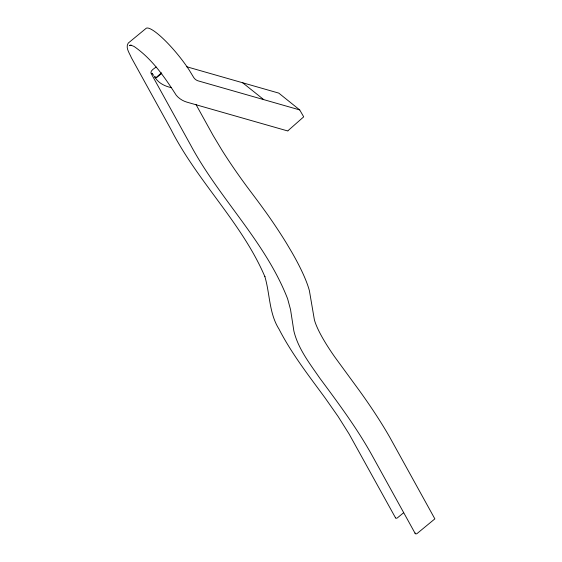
<?xml version="1.0" encoding="UTF-8"?>
<svg xmlns="http://www.w3.org/2000/svg" width="562" height="562" viewBox="0 0 562 562"><rect width="100%" height="100%" fill="white"/><g stroke="black" fill="none" stroke-linecap="round" stroke-linejoin="round"><path stroke-width="0.84" d="M161.463 72.835L156.854 76.903A1.391 0.948 -32.5 0 1 155.21 77.444A1.391 0.948 -32.5 0 1 154.852 76.249M161.765 73.306L157.058 77.247A1.391 0.871 -31 0 1 155.414 77.795A1.391 0.871 -31 0 1 155.119 76.685M156.187 67.033C153.812 68.845 148.649 71.367 151.902 74.886L190.658 145.108C219.335 198.646 265.348 241.576 287.618 298.794L290.54 309.606L293.856 330.927C298.036 348.531 309.557 363.291 319.623 377.931C338.303 403.13 357.144 428.385 372.353 455.887L415.206 533.507M403.671 512.699L397.615 517.686A1.391 0.934 -28.9 0 1 396.091 518.227A1.391 0.934 -28.9 0 1 395.472 517.307M130.019 45.241L129.358 45.62L130.763 45.297M152.674 73.418L151.803 73.278L153.686 75.308M131.087 45.171L130.721 45.093L134.065 46.456C152.035 58.848 164.687 77.184 176.278 95.301C179.018 98.575 182.776 100.928 186.858 102.136L287.407 130.869M186.507 66.695L278.78 93.109L299.701 109.92L303.698 116.84L288.728 130.033A1.391 0.941 -70.4 0 1 287.751 130.904M171.41 87.637C165.312 86.379 159.229 83.534 155.59 78.287M299.701 109.92L197.894 80.788A15.841 11.331 -51.4 0 1 193.665 77.423L188.916 69.611A40.134 7.959 50.6 0 0 145.79 28.613L128.227 43.105C125.136 47.735 129.71 53.432 131.368 57.696L171.094 129.653C197.564 181.744 241.815 222.742 264.892 276.666L264.793 276.349C270.048 293.814 268.931 313.139 279.005 329.093C291.657 353.723 308.77 375.662 325.075 397.91L338.127 416.526L349.093 433.969L395.522 517.848M242.601 82.726L263.747 99.622M196.012 104.539L213.11 135.442L221.92 150.124A153.278 30.39 50.6 0 0 247.54 187.448L254.881 197.234A152.457 30.229 50.6 0 1 261.562 206.254L266.493 213.061A151.29 29.997 50.6 0 1 286.557 243.346L292.1 252.703A151.29 29.997 50.6 0 1 309.388 290.666L314.369 319.708A73.608 14.598 50.6 0 0 335.149 357.495L359.378 390.611A158.252 31.381 50.6 0 1 389.782 437.271L434.862 518.874L417.299 533.345A1.391 0.934 -28.9 0 1 415.775 533.879A1.391 0.934 -28.9 0 1 415.156 532.966"/></g></svg>
